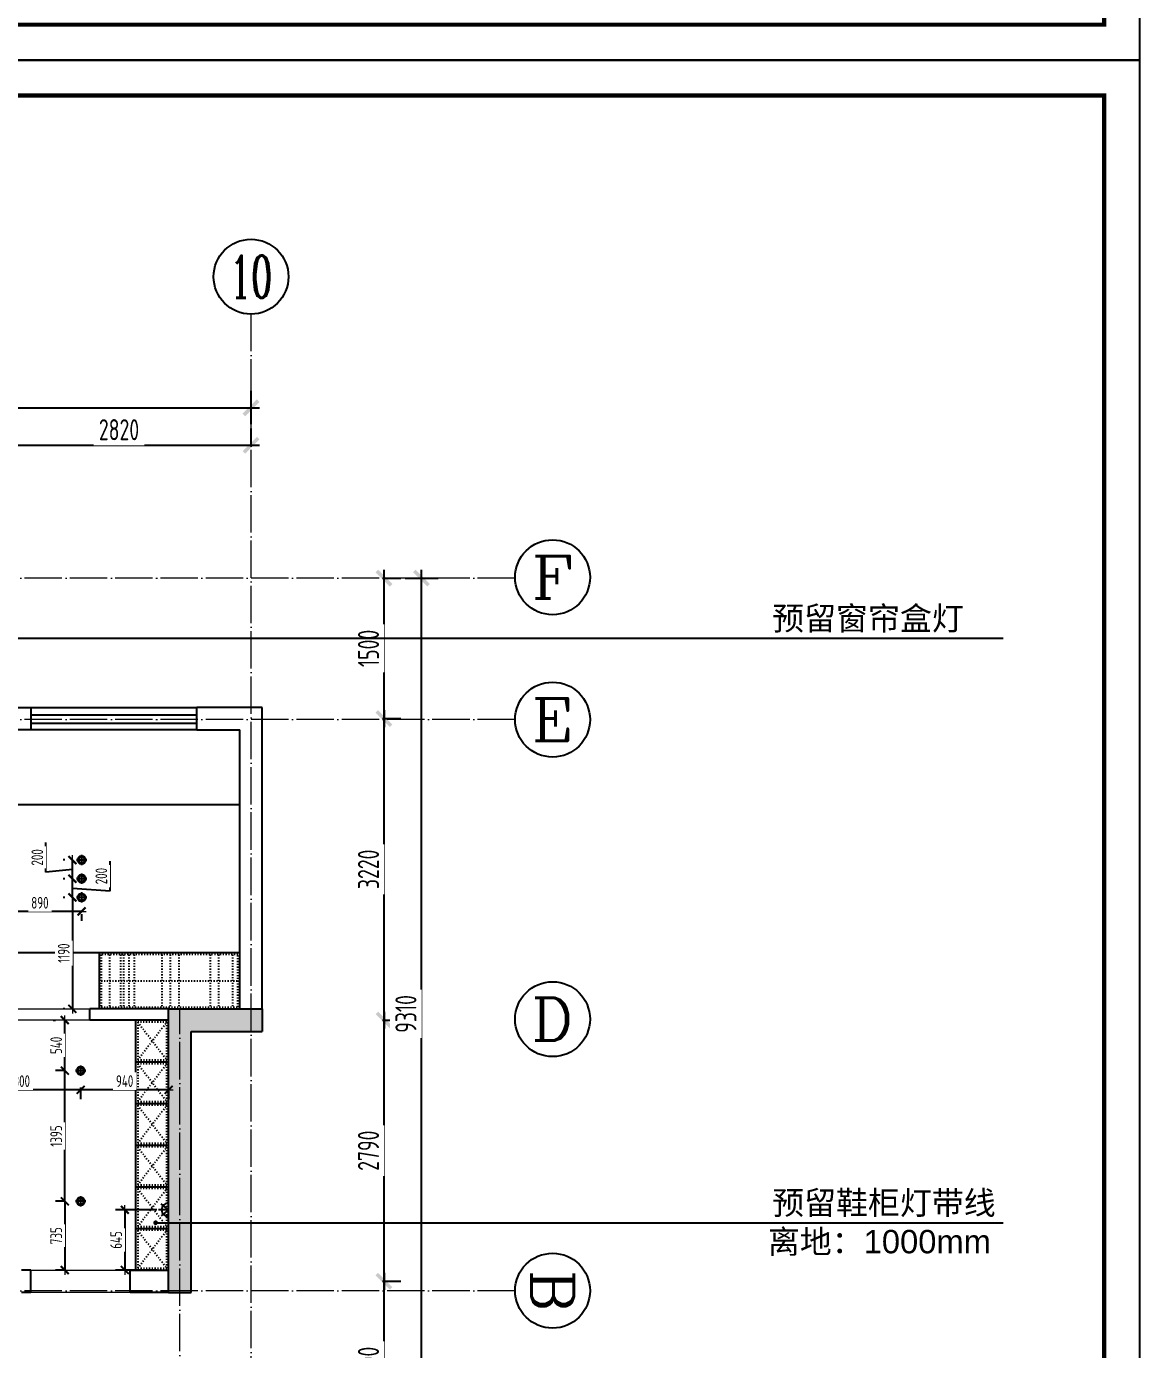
# Model space of a CAD drawing. Header units: inches. Extents: x -50945 to 250244, y -404780 to 18493.
# Drawn here: x 174789 to 186676, y -328649 to -314517 of the extents above; entities that cross this region are included whole.
import ezdxf
from ezdxf.enums import TextEntityAlignment as Align

# ---------------------------------------------------------------- set-up
doc = ezdxf.new("R2010")
doc.units = ezdxf.units.IN
doc.header["$MEASUREMENT"] = 0
doc.linetypes.add('ACAD_ISO03W100', pattern=[30, 12, -18])
doc.linetypes.add('DOTE', pattern=[2.42, 2, -0.2, 0.02, -0.2])
for name, color, linetype in [('15开关布置图-YJ', 2, 'Continuous'), ('AXIS', 1, 'Continuous'), ('AXIS_TEXT', 7, 'Continuous'), ('A图框', 7, 'Continuous'), ('D-ARCHI', 250, 'Continuous'), ('EVH 立面填充', 8, 'Continuous'), ('IBS-003-建筑窗框', 3, 'Continuous'), ('IBS-182-原建筑非承重墙', 150, 'Continuous'), ('IBS-200-原建筑承重墙柱', 200, 'Continuous'), ('IBS-63-原建筑窗', 63, 'Continuous'), ('IDS-040-固定高家具', 40, 'Continuous'), ('IRC-2-天花灯具', 2, 'Continuous'), ('IRC-30-天花轮廓线', 30, 'Continuous'), ('外标注', 50, 'Continuous')]:
    doc.layers.add(name, color=color, linetype=linetype)
doc.layers.add('天棚材质标注', color=2, linetype='Continuous', lineweight=5)
doc.layers.add('门', color=65, linetype='Continuous', lineweight=13)
doc.styles.add('_TCH_AXIS', font='COMPLEX', dxfattribs={"bigfont": 'GBCBIG'})
doc.styles.add('COMPLEX', font='COMPLEX')
doc.styles.add('HBA-DIMT', font='ARCHS.SHX', dxfattribs={"width": 0.8})
doc.styles.get("Standard").update_dxf_attribs({"font": 'Arial.ttf'})
doc.dimstyles.new('HBA_40', dxfattribs={"dimscale": 50, "dimtxt": 2.5, "dimasz": 0.1, "dimexe": 2, "dimexo": 2.5, "dimgap": 0.6, "dimtad": 1, "dimdec": 0, "dimrnd": 5, "dimzin": 0, "dimtxsty": 'HBA-DIMT', "dimblk": 'HBA_DIMENSION_TICK', "dimblk1": 'HBA_DIMENSION_TICK', "dimblk2": 'HBA_DIMENSION_TICK', "dimcen": 0.125, "dimclrd": 44, "dimclre": 44, "dimclrt": 2, "dimadec": 0, "dimazin": 0, "dimtfac": 1, "dimtdec": 0, "dimtix": 1, "dimtmove": 1, "dimatfit": 3, "dimldrblk": 'HBA_Leader_Dot', "dimfxl": 0, "dimtvp": 1, "dimtfill": 1, "dimtolj": 1, "dimtzin": 0, "dimarcsym": 0})

# ---------------------------------------------------------------- blocks, each defined once
blk = doc.blocks.new('gegeg')
at = {"layer": 'A图框'}
blk.add_lwpolyline([(162587, -39218), (162587, -60008), (133187, -60008), (133187, -39218)], close=True, dxfattribs=at)
at = {"layer": 'A图框', "const_width": 42}
blk.add_lwpolyline([(133537, -40125), (133537, -39568), (162237, -39568), (162237, -57908)], dxfattribs=at)
blk.add_lwpolyline([(133537, -58258), (162237, -58258), (162237, -59658), (133537, -59658)], close=True, dxfattribs=at)
blk = doc.blocks.new('HBA_DIMENSION_TICK')
at = {"color": 0, "linetype": 'ByBlock'}
for p, q in [((-10, 0), (0, 0)), ((0, 0), (10, 0))]:
    blk.add_line(p, q, dxfattribs=at)
at = {"color": 50, "linetype": 'ByBlock'}
blk.add_solid([(-10, -7), (-7, -10), (7, 10), (10, 7)], dxfattribs=at)
blk = doc.blocks.new('*D638')
at = {"layer": 'Defpoints', "color": 0, "transparency": 16777216}
for p in [(178365, -327920), (178607, -327920), (178365, -329719)]:
    blk.add_point(p, dxfattribs=at)
at = {"layer": '外标注', "color": 44, "lineweight": -2, "transparency": 16777216}
for p, q in [((178590, -327920), (178787, -327920)), ((178607, -329710), (178607, -327929)), ((178590, -329719), (178787, -329719))]:
    blk.add_line(p, q, dxfattribs=at)
at = {"layer": '外标注', "color": 44, "lineweight": -2, "transparency": 16777216, "xscale": 9, "yscale": 9, "zscale": 9}
for p, rotation in [((178607, -327920), 90), ((178607, -329719), 270)]:
    blk.add_blockref('HBA_DIMENSION_TICK', p, dxfattribs=dict(at, rotation=rotation))
at = {"layer": '外标注', "color": 2, "transparency": 16777216, "insert": (178441, -328820), "char_height": 225, "attachment_point": 5, "rotation": 90, "style": 'HBA-DIMT', "bg_fill": 3, "box_fill_scale": 1.25, "bg_fill_color": 256, "bg_fill_true_color": 13158600, "bg_fill_transparency": 0}
blk.add_mtext('\\A1;1800', dxfattribs=at)
blk = doc.blocks.new('HBA_Leader_Dot')
at = {"color": 0, "linetype": 'ByBlock'}
blk.add_line((-5, 0), (-10, 0), dxfattribs=at)
at = {"color": 0, "linetype": 'ByBlock', "const_width": 5}
blk.add_lwpolyline([(-2.5, 0, 1), (2.5, 0, 1)], format="xyb", close=True, dxfattribs=at)
blk = doc.blocks.new('*D639')
at = {"layer": 'Defpoints', "color": 0, "transparency": 16777216}
for p in [(178365, -325130), (178607, -325130), (178365, -327920)]:
    blk.add_point(p, dxfattribs=at)
at = {"layer": '外标注', "color": 44, "lineweight": -2, "transparency": 16777216}
for p, q in [((178590, -325130), (178787, -325130)), ((178607, -327911), (178607, -325139)), ((178590, -327920), (178787, -327920))]:
    blk.add_line(p, q, dxfattribs=at)
at = {"layer": '外标注', "color": 44, "lineweight": -2, "transparency": 16777216, "xscale": 9, "yscale": 9, "zscale": 9}
for p, rotation in [((178607, -325130), 90), ((178607, -327920), 270)]:
    blk.add_blockref('HBA_DIMENSION_TICK', p, dxfattribs=dict(at, rotation=rotation))
at = {"layer": '外标注', "color": 2, "transparency": 16777216, "insert": (178441, -326525), "char_height": 225, "attachment_point": 5, "rotation": 90, "style": 'HBA-DIMT', "bg_fill": 3, "box_fill_scale": 1.25, "bg_fill_color": 256, "bg_fill_true_color": 13158600, "bg_fill_transparency": 0}
blk.add_mtext('\\A1;2790', dxfattribs=at)
blk = doc.blocks.new('*D640')
at = {"layer": 'Defpoints', "color": 0, "transparency": 16777216}
for p in [(178365, -321910), (178607, -321910), (178365, -325130)]:
    blk.add_point(p, dxfattribs=at)
at = {"layer": '外标注', "color": 44, "lineweight": -2, "transparency": 16777216}
for p, q in [((178590, -321910), (178787, -321910)), ((178607, -325121), (178607, -321919)), ((178590, -325130), (178787, -325130))]:
    blk.add_line(p, q, dxfattribs=at)
at = {"layer": '外标注', "color": 44, "lineweight": -2, "transparency": 16777216, "xscale": 9, "yscale": 9, "zscale": 9}
for p, rotation in [((178607, -321910), 90), ((178607, -325130), 270)]:
    blk.add_blockref('HBA_DIMENSION_TICK', p, dxfattribs=dict(at, rotation=rotation))
at = {"layer": '外标注', "color": 2, "transparency": 16777216, "insert": (178441, -323520), "char_height": 225, "attachment_point": 5, "rotation": 90, "style": 'HBA-DIMT', "bg_fill": 3, "box_fill_scale": 1.25, "bg_fill_color": 256, "bg_fill_true_color": 13158600, "bg_fill_transparency": 0}
blk.add_mtext('\\A1;3220', dxfattribs=at)
blk = doc.blocks.new('*D641')
at = {"layer": 'Defpoints', "color": 0, "transparency": 16777216}
for p in [(178365, -320410), (178607, -320410), (178365, -321910)]:
    blk.add_point(p, dxfattribs=at)
at = {"layer": '外标注', "color": 44, "lineweight": -2, "transparency": 16777216}
for p, q in [((178590, -320410), (178787, -320410)), ((178607, -321901), (178607, -320419)), ((178590, -321910), (178787, -321910))]:
    blk.add_line(p, q, dxfattribs=at)
at = {"layer": '外标注', "color": 44, "lineweight": -2, "transparency": 16777216, "xscale": 9, "yscale": 9, "zscale": 9}
for p, rotation in [((178607, -320410), 90), ((178607, -321910), 270)]:
    blk.add_blockref('HBA_DIMENSION_TICK', p, dxfattribs=dict(at, rotation=rotation))
at = {"layer": '外标注', "color": 2, "transparency": 16777216, "insert": (178441, -321160), "char_height": 225, "attachment_point": 5, "rotation": 90, "style": 'HBA-DIMT', "bg_fill": 3, "box_fill_scale": 1.25, "bg_fill_color": 256, "bg_fill_true_color": 13158600, "bg_fill_transparency": 0}
blk.add_mtext('\\A1;1500', dxfattribs=at)
blk = doc.blocks.new('*D642')
at = {"layer": 'Defpoints', "color": 0, "transparency": 16777216}
for p in [(178607, -320410), (179007, -320410), (178607, -329719)]:
    blk.add_point(p, dxfattribs=at)
at = {"layer": '外标注', "color": 44, "lineweight": -2, "transparency": 16777216}
for p, q in [((178832, -320410), (179187, -320410)), ((179007, -329710), (179007, -320419)), ((178832, -329719), (179187, -329719))]:
    blk.add_line(p, q, dxfattribs=at)
at = {"layer": '外标注', "color": 44, "lineweight": -2, "transparency": 16777216, "xscale": 9, "yscale": 9, "zscale": 9}
for p, rotation in [((179007, -320410), 90), ((179007, -329719), 270)]:
    blk.add_blockref('HBA_DIMENSION_TICK', p, dxfattribs=dict(at, rotation=rotation))
at = {"layer": '外标注', "color": 2, "transparency": 16777216, "insert": (178841, -325064), "char_height": 225, "attachment_point": 5, "rotation": 90, "style": 'HBA-DIMT', "bg_fill": 3, "box_fill_scale": 1.25, "bg_fill_color": 256, "bg_fill_true_color": 13158600, "bg_fill_transparency": 0}
blk.add_mtext('\\A1;9310', dxfattribs=at)
blk = doc.blocks.new('*D646')
at = {"layer": 'Defpoints', "color": 0, "transparency": 16777216}
for p in [(177187, -318990), (174367, -319215), (177187, -319215)]:
    blk.add_point(p, dxfattribs=at)
at = {"layer": '外标注', "color": 44, "lineweight": -2, "transparency": 16777216}
for p, q in [((174367, -318990), (174367, -318810)), ((177187, -318990), (177187, -318810)), ((174376, -318990), (177178, -318990))]:
    blk.add_line(p, q, dxfattribs=at)
at = {"layer": '外标注', "color": 44, "lineweight": -2, "transparency": 16777216, "xscale": 9, "yscale": 9, "zscale": 9, "rotation": 180}
blk.add_blockref('HBA_DIMENSION_TICK', (174367, -318990), dxfattribs=at)
at = {"layer": '外标注', "color": 44, "lineweight": -2, "transparency": 16777216, "xscale": 9, "yscale": 9, "zscale": 9}
blk.add_blockref('HBA_DIMENSION_TICK', (177187, -318990), dxfattribs=at)
at = {"layer": '外标注', "color": 2, "transparency": 16777216, "insert": (175777, -318824), "char_height": 225, "attachment_point": 5, "style": 'HBA-DIMT', "bg_fill": 3, "box_fill_scale": 1.25, "bg_fill_color": 256, "bg_fill_true_color": 13158600, "bg_fill_transparency": 0}
blk.add_mtext('\\A1;2820', dxfattribs=at)
blk = doc.blocks.new('*D647')
at = {"layer": 'Defpoints', "color": 0, "transparency": 16777216}
for p in [(177187, -318590), (162487, -318990), (177187, -318990)]:
    blk.add_point(p, dxfattribs=at)
at = {"layer": '外标注', "color": 44, "lineweight": -2, "transparency": 16777216}
for p, q in [((162487, -318765), (162487, -318410)), ((177187, -318765), (177187, -318410)), ((162496, -318590), (177178, -318590))]:
    blk.add_line(p, q, dxfattribs=at)
at = {"layer": '外标注', "color": 44, "lineweight": -2, "transparency": 16777216, "xscale": 9, "yscale": 9, "zscale": 9, "rotation": 180}
blk.add_blockref('HBA_DIMENSION_TICK', (162487, -318590), dxfattribs=at)
at = {"layer": '外标注', "color": 44, "lineweight": -2, "transparency": 16777216, "xscale": 9, "yscale": 9, "zscale": 9}
blk.add_blockref('HBA_DIMENSION_TICK', (177187, -318590), dxfattribs=at)
at = {"layer": '外标注', "color": 2, "transparency": 16777216, "insert": (169837, -318424), "char_height": 225, "attachment_point": 5, "style": 'HBA-DIMT', "bg_fill": 3, "box_fill_scale": 1.25, "bg_fill_color": 256, "bg_fill_true_color": 13158600, "bg_fill_transparency": 0}
blk.add_mtext('\\A1;14700', dxfattribs=at)
blk = doc.blocks.new('_AXISO')
blk.add_circle((0, 0), 0.5)
at = {"layer": 'AXIS_TEXT', "style": 'COMPLEX', "width": 1.041667}
blk.add_attdef('A', text='', height=0.56, dxfattribs=at).set_placement((-0.25, -0.28), (0.25, -0.28), align=Align.FIT)
blk = doc.blocks.new('A$C2C253EB8')
at = {"layer": 'IRC-2-天花灯具', "color": 250}
for p, q in [((0, 55), (110, 55)), ((55, 0), (55, 110))]:
    blk.add_line(p, q, dxfattribs=at)
at = {"layer": 'IRC-2-天花灯具', "color": 2}
blk.add_ellipse((55, 55), major_axis=(44, 0), ratio=1, start_param=1.571461413961594, end_param=7.85464672114118, dxfattribs=at)
at = {"layer": 'IRC-2-天花灯具', "color": 251}
blk.add_ellipse((55, 55), major_axis=(33, 0), ratio=1, start_param=1.570667, end_param=7.853852, dxfattribs=at)
blk = doc.blocks.new('*D653')
at = {"layer": 'Defpoints', "color": 0, "transparency": 16777216}
for p in [(175312, -327065), (175198, -327800), (175312, -327800)]:
    blk.add_point(p, dxfattribs=at)
at = {"layer": '天棚材质标注', "color": 44, "lineweight": -2, "transparency": 16777216}
for p, q in [((175187, -327065), (175098, -327065)), ((175198, -327070), (175198, -327795)), ((175187, -327800), (175098, -327800))]:
    blk.add_line(p, q, dxfattribs=at)
at = {"layer": '天棚材质标注', "color": 44, "lineweight": -2, "transparency": 16777216, "xscale": 5, "yscale": 5, "zscale": 5}
for p, rotation in [((175198, -327065), 90), ((175198, -327800), 270)]:
    blk.add_blockref('HBA_DIMENSION_TICK', p, dxfattribs=dict(at, rotation=rotation))
at = {"layer": '天棚材质标注', "color": 2, "transparency": 16777216, "insert": (175106, -327433), "char_height": 125, "attachment_point": 5, "rotation": 90, "style": 'HBA-DIMT', "bg_fill": 3, "box_fill_scale": 1.25, "bg_fill_color": 256, "bg_fill_true_color": 13158600, "bg_fill_transparency": 0}
blk.add_mtext('\\A1;735', dxfattribs=at)
blk = doc.blocks.new('*D654')
at = {"layer": 'Defpoints', "color": 0, "transparency": 16777216}
for p in [(175198, -325670), (175312, -325670), (175312, -327065)]:
    blk.add_point(p, dxfattribs=at)
at = {"layer": '天棚材质标注', "color": 44, "lineweight": -2, "transparency": 16777216}
for p, q in [((175187, -325670), (175098, -325670)), ((175198, -327060), (175198, -325675)), ((175187, -327065), (175098, -327065))]:
    blk.add_line(p, q, dxfattribs=at)
at = {"layer": '天棚材质标注', "color": 44, "lineweight": -2, "transparency": 16777216, "xscale": 5, "yscale": 5, "zscale": 5}
for p, rotation in [((175198, -325670), 90), ((175198, -327065), 270)]:
    blk.add_blockref('HBA_DIMENSION_TICK', p, dxfattribs=dict(at, rotation=rotation))
at = {"layer": '天棚材质标注', "color": 2, "transparency": 16777216, "insert": (175106, -326368), "char_height": 125, "attachment_point": 5, "rotation": 90, "style": 'HBA-DIMT', "bg_fill": 3, "box_fill_scale": 1.25, "bg_fill_color": 256, "bg_fill_true_color": 13158600, "bg_fill_transparency": 0}
blk.add_mtext('\\A1;1395', dxfattribs=at)
blk = doc.blocks.new('*D655')
at = {"layer": 'Defpoints', "color": 0, "transparency": 16777216}
for p in [(175198, -325130), (175198, -325130), (175312, -325670)]:
    blk.add_point(p, dxfattribs=at)
at = {"layer": '天棚材质标注', "color": 44, "lineweight": -2, "transparency": 16777216}
for p, q in [((175073, -325130), (175098, -325130)), ((175198, -325665), (175198, -325135)), ((175187, -325670), (175098, -325670))]:
    blk.add_line(p, q, dxfattribs=at)
at = {"layer": '天棚材质标注', "color": 44, "lineweight": -2, "transparency": 16777216, "xscale": 5, "yscale": 5, "zscale": 5}
for p, rotation in [((175198, -325130), 90), ((175198, -325670), 270)]:
    blk.add_blockref('HBA_DIMENSION_TICK', p, dxfattribs=dict(at, rotation=rotation))
at = {"layer": '天棚材质标注', "color": 2, "transparency": 16777216, "insert": (175106, -325400), "char_height": 125, "attachment_point": 5, "rotation": 90, "style": 'HBA-DIMT', "bg_fill": 3, "box_fill_scale": 1.25, "bg_fill_color": 256, "bg_fill_true_color": 13158600, "bg_fill_transparency": 0}
blk.add_mtext('\\A1;540', dxfattribs=at)
blk = doc.blocks.new('*D656')
at = {"layer": 'Defpoints', "color": 0, "transparency": 16777216}
for p in [(175367, -325725), (175367, -325875), (176307, -325763)]:
    blk.add_point(p, dxfattribs=at)
at = {"layer": '天棚材质标注', "color": 44, "lineweight": -2, "transparency": 16777216}
for p, q in [((175367, -325850), (175367, -325975)), ((176302, -325875), (175372, -325875)), ((176307, -325888), (176307, -325975))]:
    blk.add_line(p, q, dxfattribs=at)
at = {"layer": '天棚材质标注', "color": 44, "lineweight": -2, "transparency": 16777216, "xscale": 5, "yscale": 5, "zscale": 5, "rotation": 180}
blk.add_blockref('HBA_DIMENSION_TICK', (175367, -325875), dxfattribs=at)
at = {"layer": '天棚材质标注', "color": 44, "lineweight": -2, "transparency": 16777216, "xscale": 5, "yscale": 5, "zscale": 5}
blk.add_blockref('HBA_DIMENSION_TICK', (176307, -325875), dxfattribs=at)
at = {"layer": '天棚材质标注', "color": 2, "transparency": 16777216, "insert": (175837, -325782), "char_height": 125, "attachment_point": 5, "style": 'HBA-DIMT', "bg_fill": 3, "box_fill_scale": 1.25, "bg_fill_color": 256, "bg_fill_true_color": 13158600, "bg_fill_transparency": 0}
blk.add_mtext('\\A1;940', dxfattribs=at)
blk = doc.blocks.new('*D657')
at = {"layer": 'Defpoints', "color": 0, "transparency": 16777216}
for p in [(174067, -325725), (175367, -325725), (174067, -325875)]:
    blk.add_point(p, dxfattribs=at)
at = {"layer": '天棚材质标注', "color": 44, "lineweight": -2, "transparency": 16777216}
for p, q in [((174067, -325850), (174067, -325975)), ((175362, -325875), (174072, -325875)), ((175367, -325850), (175367, -325975))]:
    blk.add_line(p, q, dxfattribs=at)
at = {"layer": '天棚材质标注', "color": 44, "lineweight": -2, "transparency": 16777216, "xscale": 5, "yscale": 5, "zscale": 5, "rotation": 180}
blk.add_blockref('HBA_DIMENSION_TICK', (174067, -325875), dxfattribs=at)
at = {"layer": '天棚材质标注', "color": 44, "lineweight": -2, "transparency": 16777216, "xscale": 5, "yscale": 5, "zscale": 5}
blk.add_blockref('HBA_DIMENSION_TICK', (175367, -325875), dxfattribs=at)
at = {"layer": '天棚材质标注', "color": 2, "transparency": 16777216, "insert": (174717, -325782), "char_height": 125, "attachment_point": 5, "style": 'HBA-DIMT', "bg_fill": 3, "box_fill_scale": 1.25, "bg_fill_color": 256, "bg_fill_true_color": 13158600, "bg_fill_transparency": 0}
blk.add_mtext('\\A1;1300', dxfattribs=at)
blk = doc.blocks.new('*D663')
at = {"layer": 'Defpoints', "color": 0, "transparency": 16777216}
for p in [(174487, -323875), (175377, -323875), (174487, -323969)]:
    blk.add_point(p, dxfattribs=at)
at = {"layer": '天棚材质标注', "color": 44, "lineweight": -2, "transparency": 16777216}
for p, q in [((174487, -324000), (174487, -324069)), ((175372, -323969), (174492, -323969)), ((175377, -324000), (175377, -324069))]:
    blk.add_line(p, q, dxfattribs=at)
at = {"layer": '天棚材质标注', "color": 44, "lineweight": -2, "transparency": 16777216, "xscale": 5, "yscale": 5, "zscale": 5, "rotation": 180}
blk.add_blockref('HBA_DIMENSION_TICK', (174487, -323969), dxfattribs=at)
at = {"layer": '天棚材质标注', "color": 44, "lineweight": -2, "transparency": 16777216, "xscale": 5, "yscale": 5, "zscale": 5}
blk.add_blockref('HBA_DIMENSION_TICK', (175377, -323969), dxfattribs=at)
at = {"layer": '天棚材质标注', "color": 2, "transparency": 16777216, "insert": (174932, -323877), "char_height": 125, "attachment_point": 5, "style": 'HBA-DIMT', "bg_fill": 3, "box_fill_scale": 1.25, "bg_fill_color": 256, "bg_fill_true_color": 13158600, "bg_fill_transparency": 0}
blk.add_mtext('\\A1;890', dxfattribs=at)
blk = doc.blocks.new('*D664')
at = {"layer": 'Defpoints', "color": 0, "transparency": 16777216}
for p in [(175322, -323820), (175279, -325010), (175322, -325010)]:
    blk.add_point(p, dxfattribs=at)
at = {"layer": '天棚材质标注', "color": 44, "lineweight": -2, "transparency": 16777216}
for p, q in [((175197, -323820), (175179, -323820)), ((175279, -323825), (175279, -325005)), ((175197, -325010), (175179, -325010))]:
    blk.add_line(p, q, dxfattribs=at)
at = {"layer": '天棚材质标注', "color": 44, "lineweight": -2, "transparency": 16777216, "xscale": 5, "yscale": 5, "zscale": 5}
for p, rotation in [((175279, -323820), 90), ((175279, -325010), 270)]:
    blk.add_blockref('HBA_DIMENSION_TICK', p, dxfattribs=dict(at, rotation=rotation))
at = {"layer": '天棚材质标注', "color": 2, "transparency": 16777216, "insert": (175187, -324415), "char_height": 125, "attachment_point": 5, "rotation": 90, "style": 'HBA-DIMT', "bg_fill": 3, "box_fill_scale": 1.25, "bg_fill_color": 256, "bg_fill_true_color": 13158600, "bg_fill_transparency": 0}
blk.add_mtext('\\A1;1190', dxfattribs=at)
blk = doc.blocks.new('*D665')
at = {"layer": 'Defpoints', "color": 0, "transparency": 16777216}
for p in [(175279, -323620), (175322, -323620), (175322, -323820)]:
    blk.add_point(p, dxfattribs=at)
at = {"layer": '天棚材质标注', "color": 44, "lineweight": -2, "transparency": 16777216}
for p, q in [((175681, -323750), (175681, -323433)), ((175197, -323620), (175179, -323620)), ((175279, -323815), (175279, -323625)), ((175279, -323720), (175681, -323750)), ((175197, -323820), (175179, -323820))]:
    blk.add_line(p, q, dxfattribs=at)
at = {"layer": '天棚材质标注', "color": 44, "lineweight": -2, "transparency": 16777216, "xscale": 5, "yscale": 5, "zscale": 5}
for p, rotation in [((175279, -323620), 90), ((175279, -323820), 270)]:
    blk.add_blockref('HBA_DIMENSION_TICK', p, dxfattribs=dict(at, rotation=rotation))
at = {"layer": '天棚材质标注', "color": 2, "transparency": 16777216, "insert": (175588, -323592), "char_height": 125, "attachment_point": 5, "rotation": 90, "style": 'HBA-DIMT', "bg_fill": 3, "box_fill_scale": 1.25, "bg_fill_color": 256, "bg_fill_true_color": 13158600, "bg_fill_transparency": 0}
blk.add_mtext('\\A1;200', dxfattribs=at)
blk = doc.blocks.new('*D666')
at = {"layer": 'Defpoints', "color": 0, "transparency": 16777216}
for p in [(175279, -323420), (175322, -323420), (175322, -323620)]:
    blk.add_point(p, dxfattribs=at)
at = {"layer": '天棚材质标注', "color": 44, "lineweight": -2, "transparency": 16777216}
for p, q in [((174996, -323550), (174996, -323233)), ((175197, -323420), (175179, -323420)), ((175279, -323615), (175279, -323425)), ((175279, -323520), (174996, -323550)), ((175197, -323620), (175179, -323620))]:
    blk.add_line(p, q, dxfattribs=at)
at = {"layer": '天棚材质标注', "color": 44, "lineweight": -2, "transparency": 16777216, "xscale": 5, "yscale": 5, "zscale": 5}
for p, rotation in [((175279, -323420), 90), ((175279, -323620), 270)]:
    blk.add_blockref('HBA_DIMENSION_TICK', p, dxfattribs=dict(at, rotation=rotation))
at = {"layer": '天棚材质标注', "color": 2, "transparency": 16777216, "insert": (174904, -323392), "char_height": 125, "attachment_point": 5, "rotation": 90, "style": 'HBA-DIMT', "bg_fill": 3, "box_fill_scale": 1.25, "bg_fill_color": 256, "bg_fill_true_color": 13158600, "bg_fill_transparency": 0}
blk.add_mtext('\\A1;200', dxfattribs=at)
blk = doc.blocks.new('fhty')
at = {"layer": 'IRC-2-天花灯具'}
for p, q in [((717910, -196860), (717910, -197065)), ((717910, -196962), (717990, -196900)), ((717910, -196962), (718019, -196962)), ((717910, -196962), (717990, -197025))]:
    blk.add_line(p, q, dxfattribs=at)
blk.add_arc((717910, -196962), 74.3, 270, 90, dxfattribs=at)
blk = doc.blocks.new('*D728')
at = {"layer": 'Defpoints', "color": 0, "transparency": 16777216}
for p in [(176307, -327157), (175839, -327800), (176307, -327800)]:
    blk.add_point(p, dxfattribs=at)
at = {"layer": '天棚材质标注', "color": 44, "lineweight": -2, "transparency": 16777216}
for p, q in [((176182, -327157), (175739, -327157)), ((175839, -327162), (175839, -327795)), ((176182, -327800), (175739, -327800))]:
    blk.add_line(p, q, dxfattribs=at)
at = {"layer": '天棚材质标注', "color": 44, "lineweight": -2, "transparency": 16777216, "xscale": 5, "yscale": 5, "zscale": 5}
for p, rotation in [((175839, -327157), 90), ((175839, -327800), 270)]:
    blk.add_blockref('HBA_DIMENSION_TICK', p, dxfattribs=dict(at, rotation=rotation))
at = {"layer": '天棚材质标注', "color": 2, "transparency": 16777216, "insert": (175746, -327478), "char_height": 125, "attachment_point": 5, "rotation": 90, "style": 'HBA-DIMT', "bg_fill": 3, "box_fill_scale": 1.25, "bg_fill_color": 256, "bg_fill_true_color": 13158600, "bg_fill_transparency": 0}
blk.add_mtext('\\A1;645', dxfattribs=at)

msp = doc.modelspace()

# ---------------------------------------------------------------- hatches: boundary and pattern name
at = {"layer": 'EVH 立面填充'}
h = msp.add_hatch(color=256, dxfattribs=at)
h.dxf.hatch_style = 1
h.paths.add_polyline_path([(176547.07, -325250.4), (177307.07, -325250.4), (177307.07, -325010.4), (176307.07, -325010.4), (176307.07, -328040.4), (176547.07, -328040.4)])

# ---------------------------------------------------------------- linework, layer by layer
for p in [(175957.07, -325575.4), (175957.07, -326020.4), (175957.07, -326465.4), (175957.07, -326910.4), (175957.07, -327355.4)]:
    msp.add_point(p)
at = {"layer": 'D-ARCHI', "color": 251, "linetype": 'DOTE', "lineweight": 5, "ltscale": 200}
msp.add_line((176427.07, -332538.73), (176427.07, -325010.4), dxfattribs=at)
at = {"layer": 'IBS-003-建筑窗框', "color": 251, "ltscale": 10}
for p, q in [((174837.07, -321790.4), (176607.07, -321790.4)), ((176607.07, -322030.4), (174837.07, -322030.4))]:
    msp.add_line(p, q, dxfattribs=at)
at = {"layer": 'IBS-182-原建筑非承重墙'}
for p, q in [((174487.07, -321790.4), (174837.07, -321790.4)), ((174837.07, -322030.4), (174837.07, -321790.4)), ((177307.07, -321790.4), (176607.07, -321790.4)), ((176607.07, -322030.4), (176607.07, -321790.4)), ((177307.07, -325010.4), (177307.07, -321790.4)), ((174837.07, -322030.4), (174487.07, -322030.4)), ((176607.07, -322030.4), (177067.07, -322030.4)), ((177067.07, -325010.4), (177067.07, -322030.4)), ((175467.07, -325130.4), (175467.07, -325010.4)), ((176307.07, -325010.4), (175467.07, -325010.4)), ((176307.07, -325130.4), (175467.07, -325130.4)), ((174836.77, -327800.4), (174736.77, -327800.4)), ((174836.77, -328040.4), (174836.77, -327800.4)), ((175897.07, -328040.4), (175897.07, -327800.4)), ((175897.07, -327800.4), (176307.07, -327800.4)), ((174836.77, -328040.4), (174736.77, -328040.4)), ((176307.07, -328040.4), (175897.07, -328040.4))]:
    msp.add_line(p, q, dxfattribs=at)
at = {"layer": 'IBS-200-原建筑承重墙柱', "ltscale": 0.02}
for p, q in [((176307.07, -328040.4), (176307.07, -325010.4)), ((176307.07, -325010.4), (177307.07, -325010.4)), ((177307.07, -325010.4), (177307.07, -325250.4)), ((176547.07, -328040.4), (176547.07, -325250.4)), ((176547.07, -325250.4), (177307.07, -325250.4)), ((176307.07, -328040.4), (176547.07, -328040.4))]:
    msp.add_line(p, q, dxfattribs=at)
at = {"layer": 'IBS-63-原建筑窗'}
for p, q in [((174837.07, -321870.4), (176607.07, -321870.4)), ((174837.07, -321957.98), (176607.07, -321957.98))]:
    msp.add_line(p, q, dxfattribs=at)
at = {"layer": 'IDS-040-固定高家具'}
for p, q in [((177067.07, -324410.4), (175567.07, -324410.4)), ((175567.07, -325010.4), (175567.07, -324410.4)), ((175957.07, -327800.4), (175957.07, -325130.4)), ((175957.07, -325575.4), (176307.07, -325575.4)), ((175957.07, -326020.4), (176307.07, -326020.4)), ((175957.07, -326465.4), (176307.07, -326465.4)), ((175957.07, -326910.4), (176307.07, -326910.4)), ((175957.07, -327355.4), (176307.07, -327355.4))]:
    msp.add_line(p, q, dxfattribs=at)
at = {"layer": 'IDS-040-固定高家具', "linetype": 'ACAD_ISO03W100'}
for p, q in [((175676.22, -324430.4), (175676.22, -324990.4)), ((175792.86, -324430.4), (175792.86, -324990.4)), ((175826.55, -324430.4), (175826.55, -324990.4)), ((175880.98, -324430.4), (175880.98, -324990.4)), ((175938.01, -324430.4), (175938.01, -324990.4)), ((176233.49, -324430.4), (176233.49, -324990.4)), ((176321.62, -324430.4), (176321.62, -324990.4)), ((176417.52, -324430.4), (176417.52, -324990.4)), ((176751.88, -324430.4), (176751.88, -324990.4)), ((176840.01, -324430.4), (176840.01, -324990.4)), ((176987.75, -324430.4), (176987.75, -324990.4)), ((175587.07, -324710.4), (177047.07, -324710.4)), ((175977.07, -325555.4), (176287.07, -325150.4)), ((175977.07, -325150.4), (176287.07, -325555.4)), ((175977.07, -326000.4), (176287.07, -325595.4)), ((175977.07, -325595.4), (176287.07, -326000.4)), ((175977.07, -326445.4), (176287.07, -326040.4)), ((175977.07, -326040.4), (176287.07, -326445.4)), ((175977.07, -326890.4), (176287.07, -326485.4)), ((175977.07, -326485.4), (176287.07, -326890.4)), ((175977.07, -327335.4), (176287.07, -326930.4)), ((175977.07, -326930.4), (176287.07, -327335.4)), ((175977.07, -327780.4), (176287.07, -327375.4)), ((175977.07, -327375.4), (176287.07, -327780.4))]:
    msp.add_line(p, q, dxfattribs=at)
for points in [[(175587.07, -324990.4), (177047.07, -324990.4), (177047.07, -324430.4), (175587.07, -324430.4)], [(175977.07, -325555.4), (176287.07, -325555.4), (176287.07, -325150.4), (175977.07, -325150.4)], [(175977.07, -326000.4), (176287.07, -326000.4), (176287.07, -325595.4), (175977.07, -325595.4)], [(175977.07, -326445.4), (176287.07, -326445.4), (176287.07, -326040.4), (175977.07, -326040.4)], [(175977.07, -326890.4), (176287.07, -326890.4), (176287.07, -326485.4), (175977.07, -326485.4)], [(175977.07, -327335.4), (176287.07, -327335.4), (176287.07, -326930.4), (175977.07, -326930.4)], [(175977.07, -327780.4), (176287.07, -327780.4), (176287.07, -327375.4), (175977.07, -327375.4)]]:
    msp.add_lwpolyline(points, close=True, dxfattribs=at)
at = {"layer": 'IRC-30-天花轮廓线'}
for p, q in [((177067.07, -322830.4), (174487.07, -322830.4)), ((177067.07, -324410.4), (174487.07, -324410.4))]:
    msp.add_line(p, q, dxfattribs=at)
at = {"layer": '门', "color": 8, "lineweight": 5}
for points in [[(174587.07, -325010.4), (175467.07, -325010.4), (175467.07, -325130.4), (174587.07, -325130.4)], [(174836.77, -327800.4), (175897.07, -327800.4), (175897.07, -328040.4), (174836.77, -328040.4)]]:
    msp.add_lwpolyline(points, close=True, dxfattribs=at)

# ---------------------------------------------------------------- block references
at = {"layer": '15开关布置图-YJ', "color": 2, "xscale": 1.081091401797356, "yscale": 1.081091401797356, "zscale": 1.081091401797356}
msp.add_blockref('gegeg', (10904.09, -250002.3), dxfattribs=at)
at = {"layer": 'AXIS'}
ref = msp.add_blockref('_AXISO', (177187.07, -317190.16), dxfattribs=dict(at, xscale=800, yscale=800, zscale=800))
ref.add_attrib('A', '10', dxfattribs={"layer": 'AXIS_TEXT', "height": 452.548, "style": '_TCH_AXIS', "width": 0.724138}).set_placement((176960.79, -317416.43), (177413.34, -317416.43), align=Align.FIT)
ref = msp.add_blockref('_AXISO', (180407.07, -320400.16), dxfattribs=dict(at, xscale=800, yscale=800, zscale=800))
ref.add_attrib('A', 'F', dxfattribs={"layer": 'AXIS_TEXT', "height": 452.55, "style": '_TCH_AXIS', "width": 1.3125}).set_placement((180180.79, -320626.43), (180633.34, -320626.43), align=Align.FIT)
ref = msp.add_blockref('_AXISO', (180407.07, -321920.4), dxfattribs=dict(at, xscale=800, yscale=800, zscale=800))
ref.add_attrib('A', 'E', dxfattribs={"layer": 'AXIS_TEXT', "height": 452.55, "style": '_TCH_AXIS', "width": 1.3125}).set_placement((180180.79, -322146.67), (180633.34, -322146.67), align=Align.FIT)
ref = msp.add_blockref('_AXISO', (180407.07, -325120.17), dxfattribs=dict(at, xscale=800, yscale=800, zscale=800))
ref.add_attrib('A', 'D', dxfattribs={"layer": 'AXIS_TEXT', "height": 452.55, "style": '_TCH_AXIS', "width": 1.235294}).set_placement((180180.79, -325346.44), (180633.34, -325346.44), align=Align.FIT)
ref = msp.add_blockref('_AXISO', (180407.07, -328020.4), dxfattribs=dict(at, xscale=800, yscale=800, zscale=800, rotation=270))
ref.add_attrib('A', 'B', dxfattribs={"layer": 'AXIS_TEXT', "height": 452.55, "rotation": 270, "style": '_TCH_AXIS', "width": 1.235294}).set_placement((180180.79, -327794.13), (180180.79, -328246.67), align=Align.FIT)
at = {"layer": 'IRC-2-天花灯具', "rotation": 180}
for name, p in [('A$C2C253EB8', (175432.32, -323365.24)), ('A$C2C253EB8', (175432.32, -323565.24)), ('A$C2C253EB8', (175432.32, -323765.24)), ('A$C2C253EB8', (175421.92, -325615.4)), ('A$C2C253EB8', (175421.92, -327010.4)), ('fhty', (894216.7, -524118.99))]:
    msp.add_blockref(name, p, dxfattribs=at)

# ---------------------------------------------------------------- texts
at = {"layer": '15开关布置图-YJ', "color": 241}
for s, p in [('预留窗帘盒灯', (182752.55, -320964.23)), ('预留鞋柜灯带线', (182752.55, -327206.89)), ('离地：1000mm', (182706.78, -327621.11))]:
    msp.add_text(s, height=250, dxfattribs=at).set_placement(p)

# ---------------------------------------------------------------- dimensions: what is measured, and where the dimension line sits
at = {"layer": '外标注'}
dim = msp.add_linear_dim(base=(177187.07, -318990.16), p1=(174367.07, -319214.74), p2=(177187.07, -319214.74), dimstyle='HBA_40', override={"dimscale": 90, "dimfxl": 200, "dimfxlon": 1}, dxfattribs=at)
dim.commit()
dim.dimension.update_dxf_attribs({"geometry": '*D646', "text_midpoint": (175777.07, -318823.66)})
dim = msp.add_linear_dim(base=(178607.07, -327920.4), p1=(178365.29, -329718.73), p2=(178365.29, -327920.4), angle=270, dimstyle='HBA_40', override={"dimscale": 90, "dimfxl": 200, "dimfxlon": 1}, dxfattribs=at)
dim.commit()
dim.dimension.update_dxf_attribs({"geometry": '*D638', "text_midpoint": (178440.57, -328819.57)})

# ---------------------------------------------------------------- next in the draw order: dimensions: what is measured, and where the dimension line sits
dim = msp.add_linear_dim(base=(177187.07, -318590.16), p1=(162487.07, -318990.16), p2=(177187.07, -318990.16), dimstyle='HBA_40', override={"dimscale": 90, "dimfxl": 200, "dimfxlon": 1}, dxfattribs=at)
dim.commit()
dim.dimension.update_dxf_attribs({"geometry": '*D647', "text_midpoint": (169837.07, -318423.66)})
dim = msp.add_linear_dim(base=(178607.07, -325130.4), p1=(178365.29, -327920.4), p2=(178365.29, -325130.4), angle=270, dimstyle='HBA_40', override={"dimscale": 90, "dimfxl": 200, "dimfxlon": 1}, dxfattribs=at)
dim.commit()
dim.dimension.update_dxf_attribs({"geometry": '*D639', "text_midpoint": (178440.57, -326525.4)})

# ---------------------------------------------------------------- next in the draw order: linework, layer by layer
at = {"layer": 'D-ARCHI', "color": 251, "linetype": 'DOTE', "lineweight": 5, "ltscale": 200}
msp.add_line((177187.07, -331538.73), (177187.07, -317590.16), dxfattribs=at)

# ---------------------------------------------------------------- next in the draw order: dimensions: what is measured, and where the dimension line sits
at = {"layer": '外标注'}
dim = msp.add_linear_dim(base=(178607.07, -321910.4), p1=(178365.29, -325130.4), p2=(178365.29, -321910.4), angle=270, dimstyle='HBA_40', override={"dimscale": 90, "dimfxl": 200, "dimfxlon": 1}, dxfattribs=at)
dim.commit()
dim.dimension.update_dxf_attribs({"geometry": '*D640', "text_midpoint": (178440.57, -323520.4)})

# ---------------------------------------------------------------- next in the draw order: dimensions: what is measured, and where the dimension line sits
dim = msp.add_linear_dim(base=(178607.07, -320410.16), p1=(178365.29, -321910.4), p2=(178365.29, -320410.16), angle=270, dimstyle='HBA_40', override={"dimscale": 90, "dimfxl": 200, "dimfxlon": 1}, dxfattribs=at)
dim.commit()
dim.dimension.update_dxf_attribs({"geometry": '*D641', "text_midpoint": (178440.57, -321160.28)})

# ---------------------------------------------------------------- next in the draw order: dimensions: what is measured, and where the dimension line sits
dim = msp.add_linear_dim(base=(179007.07, -320410.16), p1=(178607.07, -329718.73), p2=(178607.07, -320410.16), angle=90, dimstyle='HBA_40', override={"dimscale": 90, "dimfxl": 200, "dimfxlon": 1}, dxfattribs=at)
dim.commit()
dim.dimension.update_dxf_attribs({"geometry": '*D642', "text_midpoint": (178840.57, -325064.44)})

# ---------------------------------------------------------------- next in the draw order: linework, layer by layer
at = {"layer": 'D-ARCHI', "color": 251, "linetype": 'DOTE', "lineweight": 5, "ltscale": 200}
for p, q in [((180007.07, -320410.16), (159679.81, -320410.16)), ((180007.07, -321920.4), (159667.07, -321920.4)), ((180007.07, -328020.4), (159679.81, -328020.4))]:
    msp.add_line(p, q, dxfattribs=at)

# ---------------------------------------------------------------- next in the draw order: block references
at = {"layer": '15开关布置图-YJ', "color": 2, "xscale": 1.081091401797356, "yscale": 1.081091401797356, "zscale": 1.081091401797356}
msp.add_blockref('gegeg', (10904.09, -272478.19), dxfattribs=at)

# ---------------------------------------------------------------- next in the draw order: leaders
at = {"layer": '天棚材质标注', "color": 6}
for points in [[(174107.07, -321051.45), (185219.6, -321051.45)], [(176167.74, -327294.11), (185219.6, -327294.11)]]:
    msp.add_leader(points, dimstyle='HBA_40', override={"dimgap": 0.6, "dimtad": 0}, dxfattribs=at)

# ---------------------------------------------------------------- next in the draw order: dimensions: what is measured, and where the dimension line sits
dim = msp.add_linear_dim(base=(174487.07, -323969.21), p1=(175377.32, -323875.24), p2=(174487.07, -323875.24), dimstyle='HBA_40', dxfattribs=at)
dim.commit()
dim.dimension.update_dxf_attribs({"geometry": '*D663', "text_midpoint": (174932.2, -323876.71)})
for base, p1, p2, picture, middle in [((175198.45, -327800.4), (175311.92, -327065.4), (175311.92, -327800.4), '*D653', (175105.95, -327432.9)), ((175838.64, -327800.4), (176307.07, -327156.57), (176307.07, -327800.4), '*D728', (175746.14, -327478.48))]:
    dim = msp.add_linear_dim(base=base, p1=p1, p2=p2, angle=90, dimstyle='HBA_40', dxfattribs=at)
    dim.commit()
    dim.dimension.update_dxf_attribs({"geometry": picture, "text_midpoint": middle})

# ---------------------------------------------------------------- next in the draw order: dimensions: what is measured, and where the dimension line sits
dim = msp.add_linear_dim(base=(175198.45, -325670.4), p1=(175311.92, -327065.4), p2=(175311.92, -325670.4), angle=90, dimstyle='HBA_40', dxfattribs=at)
dim.commit()
dim.dimension.update_dxf_attribs({"geometry": '*D654', "text_midpoint": (175105.95, -326367.9)})

# ---------------------------------------------------------------- next in the draw order: dimensions: what is measured, and where the dimension line sits
dim = msp.add_linear_dim(base=(175198.45, -325130.4), p1=(175311.92, -325670.4), p2=(175198.45, -325130.4), angle=90, dimstyle='HBA_40', dxfattribs=at)
dim.commit()
dim.dimension.update_dxf_attribs({"geometry": '*D655', "text_midpoint": (175105.95, -325400.4)})

# ---------------------------------------------------------------- next in the draw order: dimensions: what is measured, and where the dimension line sits
dim = msp.add_linear_dim(base=(175279.27, -325010.4), p1=(175322.32, -323820.24), p2=(175322.32, -325010.4), angle=90, dimstyle='HBA_40', dxfattribs=at)
dim.commit()
dim.dimension.update_dxf_attribs({"geometry": '*D664', "text_midpoint": (175186.77, -324415.32)})
dim = msp.add_linear_dim(base=(175366.92, -325874.54), p1=(176307.07, -325763.42), p2=(175366.92, -325725.4), dimstyle='HBA_40', dxfattribs=at)
dim.commit()
dim.dimension.update_dxf_attribs({"geometry": '*D656', "text_midpoint": (175836.99, -325782.04)})

# ---------------------------------------------------------------- next in the draw order: dimensions: what is measured, and where the dimension line sits
dim = msp.add_linear_dim(base=(175279.27, -323620.24), p1=(175322.32, -323820.24), p2=(175322.32, -323620.24), angle=90, dimstyle='HBA_40', dxfattribs=at)
dim.commit()
dim.dimension.update_dxf_attribs({"geometry": '*D665', "text_midpoint": (175680.78, -323720.24), "dimtype": 160})
dim = msp.add_linear_dim(base=(174066.92, -325874.54), p1=(175366.92, -325725.4), p2=(174066.92, -325725.4), dimstyle='HBA_40', dxfattribs=at)
dim.commit()
dim.dimension.update_dxf_attribs({"geometry": '*D657', "text_midpoint": (174716.92, -325782.04)})

# ---------------------------------------------------------------- next in the draw order: dimensions: what is measured, and where the dimension line sits
dim = msp.add_linear_dim(base=(175279.27, -323420.24), p1=(175322.32, -323620.24), p2=(175322.32, -323420.24), angle=90, dimstyle='HBA_40', dxfattribs=at)
dim.commit()
dim.dimension.update_dxf_attribs({"geometry": '*D666', "text_midpoint": (174996.28, -323520.24), "dimtype": 160})

doc.saveas('drawing.dxf')
